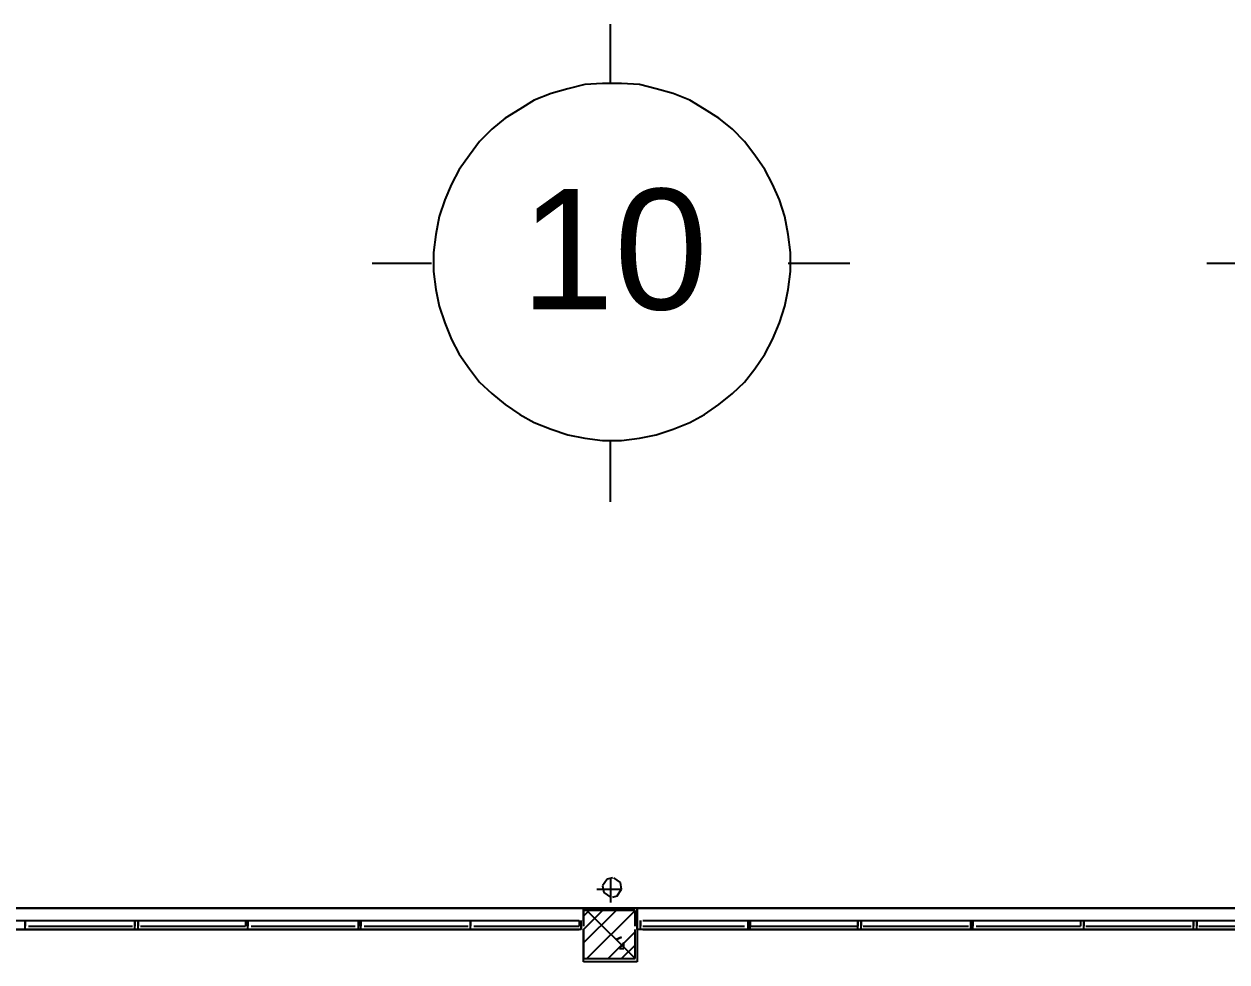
# Model space of a CAD drawing. Header units: millimetres. Extents: x 5 to 415, y 48 to 251.
# Drawn here: x 134.97 to 153.93, y 236.64 to 251.43 of the extents above; entities that cross this region are included whole.
import ezdxf

# ---------------------------------------------------------------- set-up
doc = ezdxf.new("R2010")
doc.units = ezdxf.units.MM
doc.layers.add('P', color=7, linetype='Continuous')
doc.layers.add('T', color=7, linetype='Continuous')

msp = doc.modelspace()

# ---------------------------------------------------------------- linework, layer by layer
at = {"layer": 'P'}
for points in [[(144.216, 250.49), (144.216, 251.425)], [(144.092, 250.49), (143.81, 250.472)], [(144.251, 250.49), (144.092, 250.49)], [(144.392, 250.49), (144.251, 250.49)], [(144.674, 250.472), (144.392, 250.49)], [(143.281, 250.331), (143.016, 250.225)], [(143.545, 250.402), (143.281, 250.331)], [(143.81, 250.472), (143.545, 250.402)], [(144.939, 250.402), (144.674, 250.472)], [(145.203, 250.331), (144.939, 250.402)], [(145.468, 250.225), (145.203, 250.331)], [(143.016, 250.225), (142.787, 250.084)], [(145.697, 250.084), (145.468, 250.225)], [(142.558, 249.943), (142.346, 249.767)], [(142.787, 250.084), (142.558, 249.943)], [(145.927, 249.943), (145.697, 250.084)], [(146.138, 249.767), (145.927, 249.943)], [(142.346, 249.767), (142.152, 249.573)], [(146.332, 249.573), (146.138, 249.767)], [(142.152, 249.573), (141.993, 249.361)], [(146.491, 249.361), (146.332, 249.573)], [(141.993, 249.361), (141.834, 249.132)], [(146.65, 249.132), (146.491, 249.361)], [(141.834, 249.132), (141.711, 248.902)], [(146.773, 248.902), (146.65, 249.132)], [(141.711, 248.902), (141.605, 248.655)], [(146.879, 248.655), (146.773, 248.902)], [(141.605, 248.655), (141.517, 248.391)], [(146.967, 248.391), (146.879, 248.655)], [(141.517, 248.391), (141.464, 248.109)], [(147.02, 248.109), (146.967, 248.391)], [(141.464, 248.109), (141.429, 247.826)], [(147.055, 247.826), (147.02, 248.109)], [(141.393, 247.65), (140.458, 247.65)], [(141.429, 247.826), (141.429, 247.685)], [(141.429, 247.685), (141.429, 247.527)], [(147.99, 247.65), (147.02, 247.65)], [(147.055, 247.685), (147.055, 247.826)], [(147.055, 247.527), (147.055, 247.685)], [(154.552, 247.65), (153.617, 247.65)], [(141.429, 247.527), (141.464, 247.244)], [(147.02, 247.244), (147.055, 247.527)], [(141.464, 247.244), (141.517, 246.98)], [(146.967, 246.98), (147.02, 247.244)], [(141.517, 246.98), (141.605, 246.715)], [(146.879, 246.715), (146.967, 246.98)], [(141.605, 246.715), (141.711, 246.451)], [(146.773, 246.451), (146.879, 246.715)], [(141.711, 246.451), (141.834, 246.221)], [(146.65, 246.221), (146.773, 246.451)], [(141.834, 246.221), (141.993, 245.992)], [(146.491, 245.992), (146.65, 246.221)], [(141.993, 245.992), (142.152, 245.78)], [(146.332, 245.78), (146.491, 245.992)], [(142.152, 245.78), (142.346, 245.604)], [(146.138, 245.604), (146.332, 245.78)], [(142.346, 245.604), (142.558, 245.428)], [(145.927, 245.428), (146.138, 245.604)], [(142.558, 245.428), (142.787, 245.269)], [(145.697, 245.269), (145.927, 245.428)], [(142.787, 245.269), (143.016, 245.145)], [(145.468, 245.145), (145.697, 245.269)], [(143.016, 245.145), (143.281, 245.039)], [(143.281, 245.039), (143.545, 244.951)], [(144.939, 244.951), (145.203, 245.039)], [(145.203, 245.039), (145.468, 245.145)], [(143.545, 244.951), (143.81, 244.898)], [(143.81, 244.898), (144.092, 244.863)], [(144.092, 244.863), (144.251, 244.863)], [(144.216, 243.893), (144.216, 244.863)], [(144.251, 244.863), (144.392, 244.863)], [(144.392, 244.863), (144.674, 244.898)], [(144.674, 244.898), (144.939, 244.951)], [(144.004, 237.79), (144.392, 237.79)], [(144.163, 237.949), (144.092, 237.843)], [(144.092, 237.843), (144.11, 237.737)], [(144.251, 237.966), (144.163, 237.949)], [(144.216, 237.966), (144.216, 237.578)], [(144.374, 237.896), (144.268, 237.966)], [(144.321, 237.684), (144.392, 237.79)], [(144.392, 237.79), (144.374, 237.896)], [(144.11, 237.737), (144.216, 237.666)], [(144.251, 237.666), (144.321, 237.684)], [(308.134, 237.49), (25.735, 237.49)], [(131.48, 237.49), (143.792, 237.49)], [(143.792, 237.49), (144.604, 237.49)], [(143.792, 237.296), (143.792, 237.49)], [(143.792, 237.49), (143.792, 237.296)], [(143.792, 237.367), (143.88, 237.455)], [(143.792, 237.155), (144.092, 237.455)], [(143.792, 236.943), (144.304, 237.455)], [(144.604, 237.455), (143.792, 237.455)], [(143.792, 237.455), (143.792, 237.208)], [(143.845, 237.455), (144.604, 236.696)], [(144.604, 237.455), (143.845, 236.696)], [(144.604, 237.208), (144.604, 237.455)], [(144.639, 237.49), (144.639, 237.296)], [(144.639, 237.49), (156.968, 237.49)], [(144.639, 237.296), (144.639, 237.49)], [(131.568, 237.296), (143.722, 237.296)], [(134.955, 237.296), (135.043, 237.296)], [(134.99, 237.296), (134.99, 237.208)], [(134.99, 237.155), (134.99, 237.296)], [(136.684, 237.296), (136.807, 237.296)], [(136.719, 237.296), (136.719, 237.208)], [(136.719, 237.155), (136.719, 237.296)], [(136.772, 237.296), (136.772, 237.208)], [(136.772, 237.155), (136.772, 237.296)], [(138.465, 237.296), (138.465, 237.208)], [(138.465, 237.296), (138.553, 237.296)], [(138.501, 237.296), (138.501, 237.208)], [(138.501, 237.155), (138.501, 237.296)], [(138.501, 237.155), (138.501, 237.296)], [(140.194, 237.296), (140.335, 237.296)], [(140.247, 237.296), (140.247, 237.208)], [(140.247, 237.155), (140.247, 237.296)], [(140.282, 237.296), (140.282, 237.208)], [(140.282, 237.155), (140.282, 237.296)], [(141.975, 237.296), (142.064, 237.296)], [(142.011, 237.296), (142.011, 237.208)], [(142.011, 237.155), (142.011, 237.296)], [(142.011, 237.296), (142.011, 237.208)], [(142.011, 237.155), (142.011, 237.296)], [(143.722, 237.296), (143.722, 237.208)], [(143.757, 237.155), (143.757, 237.296)], [(143.757, 237.155), (143.757, 237.296)], [(143.757, 237.296), (143.757, 237.155)], [(144.639, 237.296), (144.639, 237.155)], [(144.639, 237.155), (144.639, 237.296)], [(144.692, 237.155), (144.692, 237.296)], [(144.692, 237.296), (144.692, 237.208)], [(144.692, 237.155), (144.692, 237.296)], [(144.727, 237.296), (156.88, 237.296)], [(146.332, 237.296), (146.42, 237.296)], [(146.385, 237.296), (146.385, 237.208)], [(146.385, 237.155), (146.385, 237.296)], [(146.42, 237.296), (146.42, 237.208)], [(146.42, 237.155), (146.42, 237.296)], [(148.114, 237.296), (148.114, 237.208)], [(148.114, 237.155), (148.114, 237.296)], [(148.114, 237.296), (148.202, 237.296)], [(148.167, 237.296), (148.167, 237.208)], [(148.167, 237.155), (148.167, 237.296)], [(149.86, 237.296), (149.983, 237.296)], [(149.895, 237.296), (149.895, 237.208)], [(149.895, 237.155), (149.895, 237.296)], [(149.931, 237.296), (149.931, 237.208)], [(149.931, 237.155), (149.931, 237.296)], [(151.624, 237.296), (151.624, 237.208)], [(151.624, 237.296), (151.712, 237.296)], [(151.677, 237.296), (151.677, 237.208)], [(151.677, 237.155), (151.677, 237.296)], [(151.677, 237.155), (151.677, 237.296)], [(153.37, 237.296), (153.494, 237.296)], [(153.405, 237.296), (153.405, 237.208)], [(153.405, 237.155), (153.405, 237.296)], [(153.458, 237.296), (153.458, 237.208)], [(153.458, 237.155), (153.458, 237.296)], [(143.757, 237.155), (131.48, 237.155)], [(131.568, 237.155), (143.722, 237.155)], [(135.043, 237.155), (134.955, 237.155)], [(135.043, 237.208), (136.684, 237.208)], [(135.043, 237.208), (136.684, 237.208)], [(135.043, 237.208), (136.684, 237.208)], [(135.043, 237.208), (136.684, 237.208)], [(135.043, 237.208), (136.684, 237.208)], [(135.043, 237.155), (136.684, 237.155)], [(135.043, 237.155), (136.684, 237.155)], [(136.807, 237.155), (136.684, 237.155)], [(136.807, 237.208), (138.465, 237.208)], [(136.807, 237.208), (138.465, 237.208)], [(136.807, 237.208), (138.465, 237.208)], [(136.807, 237.208), (138.465, 237.208)], [(136.807, 237.208), (138.465, 237.208)], [(136.807, 237.155), (138.465, 237.155)], [(136.807, 237.155), (138.465, 237.155)], [(138.553, 237.155), (138.465, 237.155)], [(138.553, 237.208), (140.194, 237.208)], [(138.553, 237.208), (140.194, 237.208)], [(138.553, 237.208), (140.194, 237.208)], [(138.553, 237.208), (140.194, 237.208)], [(138.553, 237.208), (140.194, 237.208)], [(138.553, 237.155), (140.194, 237.155)], [(138.553, 237.155), (140.194, 237.155)], [(140.335, 237.155), (140.194, 237.155)], [(140.335, 237.208), (141.975, 237.208)], [(140.335, 237.208), (141.975, 237.208)], [(140.335, 237.208), (141.975, 237.208)], [(140.335, 237.208), (141.975, 237.208)], [(140.335, 237.208), (141.975, 237.208)], [(140.335, 237.155), (141.975, 237.155)], [(140.335, 237.155), (141.975, 237.155)], [(142.064, 237.155), (141.975, 237.155)], [(142.064, 237.208), (143.722, 237.208)], [(142.064, 237.208), (143.722, 237.208)], [(142.064, 237.208), (143.722, 237.208)], [(142.064, 237.208), (143.722, 237.208)], [(142.064, 237.208), (143.722, 237.208)], [(142.064, 237.155), (143.722, 237.155)], [(143.792, 236.643), (143.792, 237.155)], [(143.792, 237.155), (143.792, 236.696)], [(144.18, 236.696), (144.604, 237.12)], [(144.392, 237.031), (144.304, 236.996)], [(144.304, 236.996), (144.392, 237.031)], [(144.604, 236.696), (144.604, 237.155)], [(144.639, 237.155), (144.639, 236.643)], [(156.916, 237.155), (144.639, 237.155)], [(144.727, 237.208), (146.332, 237.208)], [(144.727, 237.208), (146.332, 237.208)], [(144.727, 237.208), (146.332, 237.208)], [(144.727, 237.208), (146.332, 237.208)], [(144.727, 237.208), (146.332, 237.208)], [(144.727, 237.155), (156.88, 237.155)], [(144.727, 237.155), (146.332, 237.155)], [(146.42, 237.155), (146.332, 237.155)], [(146.42, 237.208), (148.114, 237.208)], [(146.42, 237.208), (148.114, 237.208)], [(146.42, 237.208), (148.114, 237.208)], [(146.42, 237.208), (148.114, 237.208)], [(146.42, 237.208), (148.114, 237.208)], [(146.42, 237.155), (148.114, 237.155)], [(146.42, 237.155), (148.114, 237.155)], [(148.202, 237.155), (148.114, 237.155)], [(148.202, 237.208), (149.86, 237.208)], [(148.202, 237.208), (149.86, 237.208)], [(148.202, 237.208), (149.86, 237.208)], [(148.202, 237.208), (149.86, 237.208)], [(148.202, 237.208), (149.86, 237.208)], [(148.202, 237.155), (149.86, 237.155)], [(148.202, 237.155), (149.86, 237.155)], [(149.983, 237.155), (149.86, 237.155)], [(149.983, 237.208), (151.624, 237.208)], [(149.983, 237.208), (151.624, 237.208)], [(149.983, 237.208), (151.624, 237.208)], [(149.983, 237.208), (151.624, 237.208)], [(149.983, 237.208), (151.624, 237.208)], [(149.983, 237.155), (151.624, 237.155)], [(149.983, 237.155), (151.624, 237.155)], [(151.712, 237.155), (151.624, 237.155)], [(151.712, 237.208), (153.37, 237.208)], [(151.712, 237.208), (153.37, 237.208)], [(151.712, 237.208), (153.37, 237.208)], [(151.712, 237.208), (153.37, 237.208)], [(151.712, 237.208), (153.37, 237.208)], [(151.712, 237.155), (153.37, 237.155)], [(151.712, 237.155), (153.37, 237.155)], [(153.494, 237.155), (153.37, 237.155)], [(153.494, 237.208), (155.152, 237.208)], [(153.494, 237.208), (155.152, 237.208)], [(153.494, 237.208), (155.152, 237.208)], [(153.494, 237.208), (155.152, 237.208)], [(153.494, 237.208), (155.152, 237.208)], [(153.494, 237.155), (155.152, 237.155)], [(153.494, 237.155), (155.152, 237.155)], [(144.427, 236.943), (144.357, 236.855)], [(144.357, 236.855), (144.427, 236.855)], [(144.392, 236.696), (144.604, 236.908)], [(144.427, 236.855), (144.427, 236.943)], [(143.792, 236.696), (144.604, 236.696)], [(144.639, 236.643), (143.792, 236.643)]]:
    msp.add_lwpolyline(points, dxfattribs=at)

# ---------------------------------------------------------------- texts
at = {"layer": 'T', "insert": (142.8, 246.9), "char_height": 1.9, "attachment_point": 7}
msp.add_mtext('{\\fArial|b0|i0|c0|p18;10}', dxfattribs=at)

doc.saveas('drawing.dxf')
